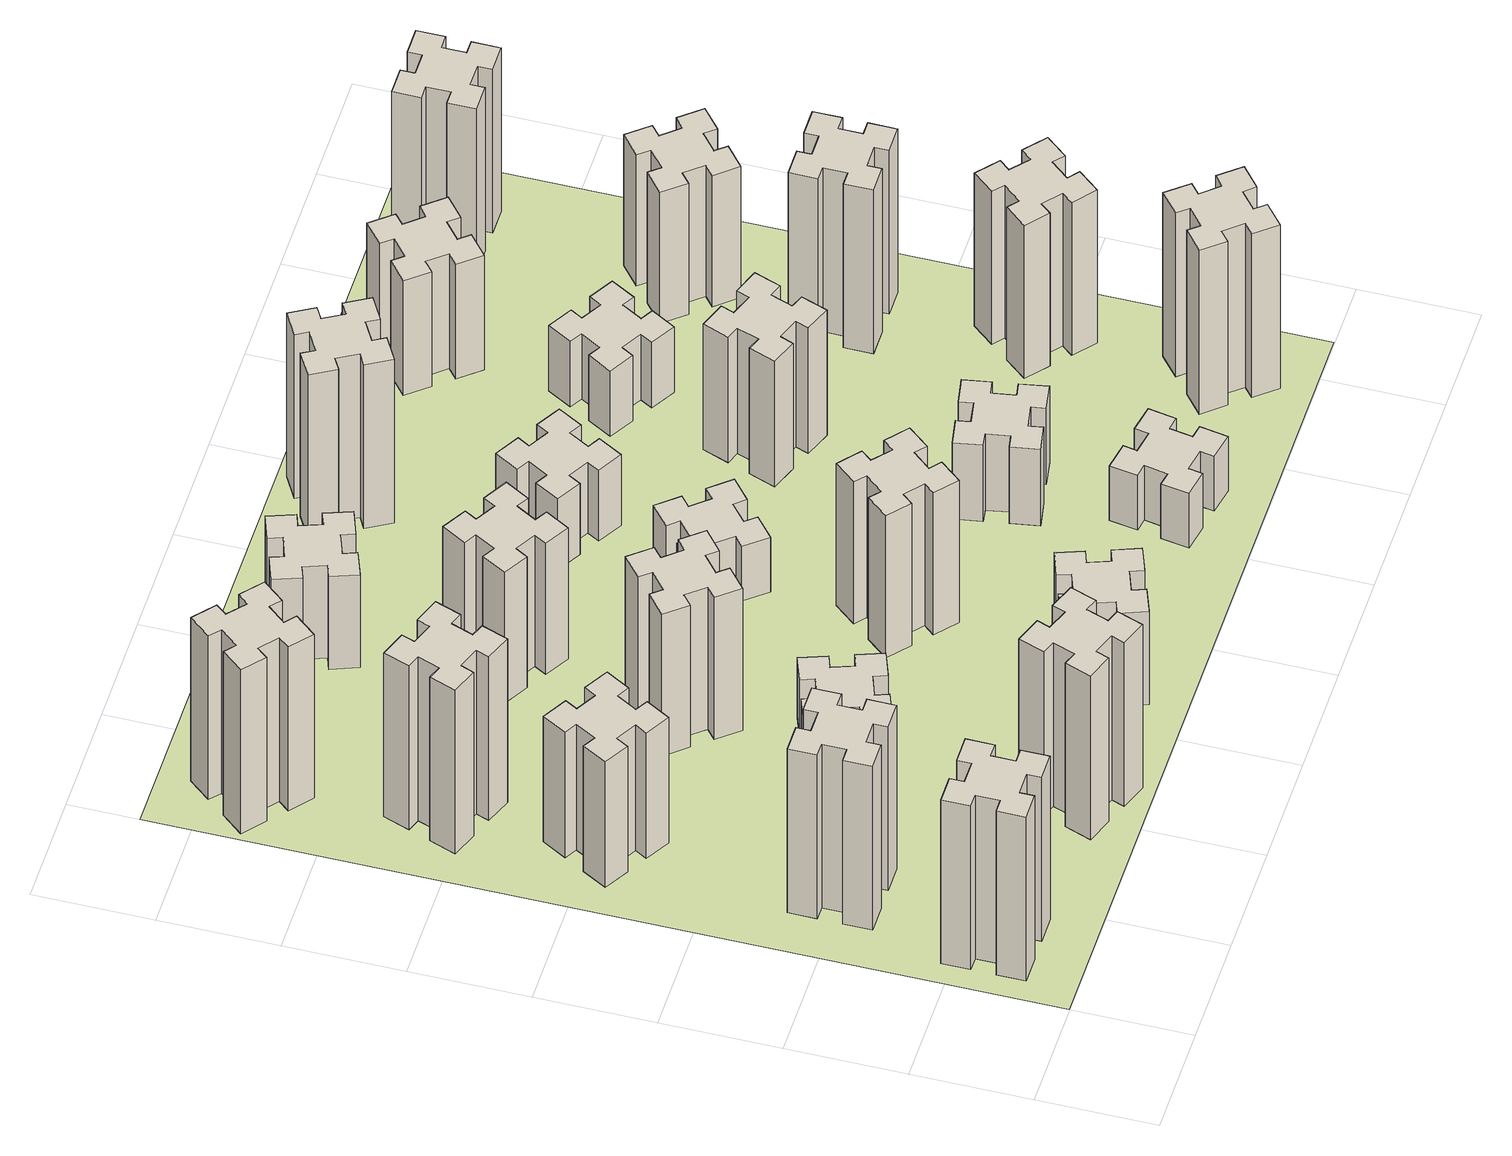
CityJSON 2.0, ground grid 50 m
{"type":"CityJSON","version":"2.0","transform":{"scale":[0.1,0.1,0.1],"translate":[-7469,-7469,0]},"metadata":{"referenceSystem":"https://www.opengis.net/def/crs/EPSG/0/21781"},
"CityObjects":{
"building1":{"type":"Building","attributes":{"class":"1000","function":"1000","usage":"1000","yearOfConstruction":2016,"roofType":"1000","measuredHeight":90,"storeysAboveGround":30,"storeysBelowGround":0},"geometry":[{"type":"Solid","lod":"1","boundaries":[[[[0,1,2,3,4,5,6,7,8,9,10,11,12,13,14,15,16,17,18,19]],[[17,16,20,21]],[[16,15,22,20]],[[15,14,23,22]],[[14,13,24,23]],[[13,12,25,24]],[[12,11,26,25]],[[11,10,27,26]],[[10,9,28,27]],[[9,8,29,28]],[[8,7,30,29]],[[7,6,31,30]],[[6,5,32,31]],[[5,4,33,32]],[[4,3,34,33]],[[3,2,35,34]],[[2,1,36,35]],[[1,0,37,36]],[[0,19,38,37]],[[19,18,39,38]],[[18,17,21,39]],[[24,25,26,27,28,29,30,31,32,33,34,35,36,37,38,39,21,20,22,23]]]]}]},
"building2":{"type":"Building","attributes":{"class":"1000","function":"1000","usage":"1000","yearOfConstruction":2016,"roofType":"1000","measuredHeight":90,"storeysAboveGround":30,"storeysBelowGround":0},"geometry":[{"type":"Solid","lod":"1","boundaries":[[[[40,41,42,43,44,45,46,47,48,49,50,51,52,53,54,55,56,57,58,59]],[[57,56,60,61]],[[56,55,62,60]],[[55,54,63,62]],[[54,53,64,63]],[[53,52,65,64]],[[52,51,66,65]],[[51,50,67,66]],[[50,49,68,67]],[[49,48,69,68]],[[48,47,70,69]],[[47,46,71,70]],[[46,45,72,71]],[[45,44,73,72]],[[44,43,74,73]],[[43,42,75,74]],[[42,41,76,75]],[[41,40,77,76]],[[40,59,78,77]],[[59,58,79,78]],[[58,57,61,79]],[[64,65,66,67,68,69,70,71,72,73,74,75,76,77,78,79,61,60,62,63]]]]}]},
"building3":{"type":"Building","attributes":{"class":"1000","function":"1000","usage":"1000","yearOfConstruction":2016,"roofType":"1000","measuredHeight":69,"storeysAboveGround":30,"storeysBelowGround":0},"geometry":[{"type":"Solid","lod":"1","boundaries":[[[[80,81,82,83,84,85,86,87,88,89,90,91,92,93,94,95,96,97,98,99]],[[97,96,100,101]],[[96,95,102,100]],[[95,94,103,102]],[[94,93,104,103]],[[93,92,105,104]],[[92,91,106,105]],[[91,90,107,106]],[[90,89,108,107]],[[89,88,109,108]],[[88,87,110,109]],[[87,86,111,110]],[[86,85,112,111]],[[85,84,113,112]],[[84,83,114,113]],[[83,82,115,114]],[[82,81,116,115]],[[81,80,117,116]],[[80,99,118,117]],[[99,98,119,118]],[[98,97,101,119]],[[104,105,106,107,108,109,110,111,112,113,114,115,116,117,118,119,101,100,102,103]]]]}]},
"building4":{"type":"Building","attributes":{"class":"1000","function":"1000","usage":"1000","yearOfConstruction":2016,"roofType":"1000","measuredHeight":90,"storeysAboveGround":30,"storeysBelowGround":0},"geometry":[{"type":"Solid","lod":"1","boundaries":[[[[120,121,122,123,124,125,126,127,128,129,130,131,132,133,134,135,136,137,138,139]],[[137,136,140,141]],[[136,135,142,140]],[[135,134,143,142]],[[134,133,144,143]],[[133,132,145,144]],[[132,131,146,145]],[[131,130,147,146]],[[130,129,148,147]],[[129,128,149,148]],[[128,127,150,149]],[[127,126,151,150]],[[126,125,152,151]],[[125,124,153,152]],[[124,123,154,153]],[[123,122,155,154]],[[122,121,156,155]],[[121,120,157,156]],[[120,139,158,157]],[[139,138,159,158]],[[138,137,141,159]],[[144,145,146,147,148,149,150,151,152,153,154,155,156,157,158,159,141,140,142,143]]]]}]},
"building5":{"type":"Building","attributes":{"class":"1000","function":"1000","usage":"1000","yearOfConstruction":2016,"roofType":"1000","measuredHeight":90,"storeysAboveGround":30,"storeysBelowGround":0},"geometry":[{"type":"Solid","lod":"1","boundaries":[[[[160,161,162,163,164,165,166,167,168,169,170,171,172,173,174,175,176,177,178,179]],[[177,176,180,181]],[[176,175,182,180]],[[175,174,183,182]],[[174,173,184,183]],[[173,172,185,184]],[[172,171,186,185]],[[171,170,187,186]],[[170,169,188,187]],[[169,168,189,188]],[[168,167,190,189]],[[167,166,191,190]],[[166,165,192,191]],[[165,164,193,192]],[[164,163,194,193]],[[163,162,195,194]],[[162,161,196,195]],[[161,160,197,196]],[[160,179,198,197]],[[179,178,199,198]],[[178,177,181,199]],[[184,185,186,187,188,189,190,191,192,193,194,195,196,197,198,199,181,180,182,183]]]]}]},
"building6":{"type":"Building","attributes":{"class":"1000","function":"1000","usage":"1000","yearOfConstruction":2016,"roofType":"1000","measuredHeight":90,"storeysAboveGround":30,"storeysBelowGround":0},"geometry":[{"type":"Solid","lod":"1","boundaries":[[[[200,201,202,203,204,205,206,207,208,209,210,211,212,213,214,215,216,217,218,219]],[[217,216,220,221]],[[216,215,222,220]],[[215,214,223,222]],[[214,213,224,223]],[[213,212,225,224]],[[212,211,226,225]],[[211,210,227,226]],[[210,209,228,227]],[[209,208,229,228]],[[208,207,230,229]],[[207,206,231,230]],[[206,205,232,231]],[[205,204,233,232]],[[204,203,234,233]],[[203,202,235,234]],[[202,201,236,235]],[[201,200,237,236]],[[200,219,238,237]],[[219,218,239,238]],[[218,217,221,239]],[[224,225,226,227,228,229,230,231,232,233,234,235,236,237,238,239,221,220,222,223]]]]}]},
"building7":{"type":"Building","attributes":{"class":"1000","function":"1000","usage":"1000","yearOfConstruction":2016,"roofType":"1000","measuredHeight":33,"storeysAboveGround":30,"storeysBelowGround":0},"geometry":[{"type":"Solid","lod":"1","boundaries":[[[[240,241,242,243,244,245,246,247,248,249,250,251,252,253,254,255,256,257,258,259]],[[257,256,260,261]],[[256,255,262,260]],[[255,254,263,262]],[[254,253,264,263]],[[253,252,265,264]],[[252,251,266,265]],[[251,250,267,266]],[[250,249,268,267]],[[249,248,269,268]],[[248,247,270,269]],[[247,246,271,270]],[[246,245,272,271]],[[245,244,273,272]],[[244,243,274,273]],[[243,242,275,274]],[[242,241,276,275]],[[241,240,277,276]],[[240,259,278,277]],[[259,258,279,278]],[[258,257,261,279]],[[264,265,266,267,268,269,270,271,272,273,274,275,276,277,278,279,261,260,262,263]]]]}]},
"building8":{"type":"Building","attributes":{"class":"1000","function":"1000","usage":"1000","yearOfConstruction":2016,"roofType":"1000","measuredHeight":78,"storeysAboveGround":30,"storeysBelowGround":0},"geometry":[{"type":"Solid","lod":"1","boundaries":[[[[280,281,282,283,284,285,286,287,288,289,290,291,292,293,294,295,296,297,298,299]],[[297,296,300,301]],[[296,295,302,300]],[[295,294,303,302]],[[294,293,304,303]],[[293,292,305,304]],[[292,291,306,305]],[[291,290,307,306]],[[290,289,308,307]],[[289,288,309,308]],[[288,287,310,309]],[[287,286,311,310]],[[286,285,312,311]],[[285,284,313,312]],[[284,283,314,313]],[[283,282,315,314]],[[282,281,316,315]],[[281,280,317,316]],[[280,299,318,317]],[[299,298,319,318]],[[298,297,301,319]],[[304,305,306,307,308,309,310,311,312,313,314,315,316,317,318,319,301,300,302,303]]]]}]},
"building9":{"type":"Building","attributes":{"class":"1000","function":"1000","usage":"1000","yearOfConstruction":2016,"roofType":"1000","measuredHeight":51,"storeysAboveGround":30,"storeysBelowGround":0},"geometry":[{"type":"Solid","lod":"1","boundaries":[[[[320,321,322,323,324,325,326,327,328,329,330,331,332,333,334,335,336,337,338,339]],[[337,336,340,341]],[[336,335,342,340]],[[335,334,343,342]],[[334,333,344,343]],[[333,332,345,344]],[[332,331,346,345]],[[331,330,347,346]],[[330,329,348,347]],[[329,328,349,348]],[[328,327,350,349]],[[327,326,351,350]],[[326,325,352,351]],[[325,324,353,352]],[[324,323,354,353]],[[323,322,355,354]],[[322,321,356,355]],[[321,320,357,356]],[[320,339,358,357]],[[339,338,359,358]],[[338,337,341,359]],[[344,345,346,347,348,349,350,351,352,353,354,355,356,357,358,359,341,340,342,343]]]]}]},
"building10":{"type":"Building","attributes":{"class":"1000","function":"1000","usage":"1000","yearOfConstruction":2016,"roofType":"1000","measuredHeight":72,"storeysAboveGround":30,"storeysBelowGround":0},"geometry":[{"type":"Solid","lod":"1","boundaries":[[[[360,361,362,363,364,365,366,367,368,369,370,371,372,373,374,375,376,377,378,379]],[[377,376,380,381]],[[376,375,382,380]],[[375,374,383,382]],[[374,373,384,383]],[[373,372,385,384]],[[372,371,386,385]],[[371,370,387,386]],[[370,369,388,387]],[[369,368,389,388]],[[368,367,390,389]],[[367,366,391,390]],[[366,365,392,391]],[[365,364,393,392]],[[364,363,394,393]],[[363,362,395,394]],[[362,361,396,395]],[[361,360,397,396]],[[360,379,398,397]],[[379,378,399,398]],[[378,377,381,399]],[[384,385,386,387,388,389,390,391,392,393,394,395,396,397,398,399,381,380,382,383]]]]}]},
"building11":{"type":"Building","attributes":{"class":"1000","function":"1000","usage":"1000","yearOfConstruction":2016,"roofType":"1000","measuredHeight":51,"storeysAboveGround":30,"storeysBelowGround":0},"geometry":[{"type":"Solid","lod":"1","boundaries":[[[[400,401,402,403,404,405,406,407,408,409,410,411,412,413,414,415,416,417,418,419]],[[417,416,420,421]],[[416,415,422,420]],[[415,414,423,422]],[[414,413,424,423]],[[413,412,425,424]],[[412,411,426,425]],[[411,410,427,426]],[[410,409,428,427]],[[409,408,429,428]],[[408,407,430,429]],[[407,406,431,430]],[[406,405,432,431]],[[405,404,433,432]],[[404,403,434,433]],[[403,402,435,434]],[[402,401,436,435]],[[401,400,437,436]],[[400,419,438,437]],[[419,418,439,438]],[[418,417,421,439]],[[424,425,426,427,428,429,430,431,432,433,434,435,436,437,438,439,421,420,422,423]]]]}]},
"building12":{"type":"Building","attributes":{"class":"1000","function":"1000","usage":"1000","yearOfConstruction":2016,"roofType":"1000","measuredHeight":78,"storeysAboveGround":30,"storeysBelowGround":0},"geometry":[{"type":"Solid","lod":"1","boundaries":[[[[440,441,442,443,444,445,446,447,448,449,450,451,452,453,454,455,456,457,458,459]],[[457,456,460,461]],[[456,455,462,460]],[[455,454,463,462]],[[454,453,464,463]],[[453,452,465,464]],[[452,451,466,465]],[[451,450,467,466]],[[450,449,468,467]],[[449,448,469,468]],[[448,447,470,469]],[[447,446,471,470]],[[446,445,472,471]],[[445,444,473,472]],[[444,443,474,473]],[[443,442,475,474]],[[442,441,476,475]],[[441,440,477,476]],[[440,459,478,477]],[[459,458,479,478]],[[458,457,461,479]],[[464,465,466,467,468,469,470,471,472,473,474,475,476,477,478,479,461,460,462,463]]]]}]},
"building13":{"type":"Building","attributes":{"class":"1000","function":"1000","usage":"1000","yearOfConstruction":2016,"roofType":"1000","measuredHeight":30,"storeysAboveGround":30,"storeysBelowGround":0},"geometry":[{"type":"Solid","lod":"1","boundaries":[[[[480,481,482,483,484,485,486,487,488,489,490,491,492,493,494,495,496,497,498,499]],[[497,496,500,501]],[[496,495,502,500]],[[495,494,503,502]],[[494,493,504,503]],[[493,492,505,504]],[[492,491,506,505]],[[491,490,507,506]],[[490,489,508,507]],[[489,488,509,508]],[[488,487,510,509]],[[487,486,511,510]],[[486,485,512,511]],[[485,484,513,512]],[[484,483,514,513]],[[483,482,515,514]],[[482,481,516,515]],[[481,480,517,516]],[[480,499,518,517]],[[499,498,519,518]],[[498,497,501,519]],[[504,505,506,507,508,509,510,511,512,513,514,515,516,517,518,519,501,500,502,503]]]]}]},
"building14":{"type":"Building","attributes":{"class":"1000","function":"1000","usage":"1000","yearOfConstruction":2016,"roofType":"1000","measuredHeight":39,"storeysAboveGround":30,"storeysBelowGround":0},"geometry":[{"type":"Solid","lod":"1","boundaries":[[[[520,521,522,523,524,525,526,527,528,529,530,531,532,533,534,535,536,537,538,539]],[[537,536,540,541]],[[536,535,542,540]],[[535,534,543,542]],[[534,533,544,543]],[[533,532,545,544]],[[532,531,546,545]],[[531,530,547,546]],[[530,529,548,547]],[[529,528,549,548]],[[528,527,550,549]],[[527,526,551,550]],[[526,525,552,551]],[[525,524,553,552]],[[524,523,554,553]],[[523,522,555,554]],[[522,521,556,555]],[[521,520,557,556]],[[520,539,558,557]],[[539,538,559,558]],[[538,537,541,559]],[[544,545,546,547,548,549,550,551,552,553,554,555,556,557,558,559,541,540,542,543]]]]}]},
"building15":{"type":"Building","attributes":{"class":"1000","function":"1000","usage":"1000","yearOfConstruction":2016,"roofType":"1000","measuredHeight":30,"storeysAboveGround":30,"storeysBelowGround":0},"geometry":[{"type":"Solid","lod":"1","boundaries":[[[[560,561,562,563,564,565,566,567,568,569,570,571,572,573,574,575,576,577,578,579]],[[577,576,580,581]],[[576,575,582,580]],[[575,574,583,582]],[[574,573,584,583]],[[573,572,585,584]],[[572,571,586,585]],[[571,570,587,586]],[[570,569,588,587]],[[569,568,589,588]],[[568,567,590,589]],[[567,566,591,590]],[[566,565,592,591]],[[565,564,593,592]],[[564,563,594,593]],[[563,562,595,594]],[[562,561,596,595]],[[561,560,597,596]],[[560,579,598,597]],[[579,578,599,598]],[[578,577,581,599]],[[584,585,586,587,588,589,590,591,592,593,594,595,596,597,598,599,581,580,582,583]]]]}]},
"building16":{"type":"Building","attributes":{"class":"1000","function":"1000","usage":"1000","yearOfConstruction":2016,"roofType":"1000","measuredHeight":90,"storeysAboveGround":30,"storeysBelowGround":0},"geometry":[{"type":"Solid","lod":"1","boundaries":[[[[600,601,602,603,604,605,606,607,608,609,610,611,612,613,614,615,616,617,618,619]],[[617,616,620,621]],[[616,615,622,620]],[[615,614,623,622]],[[614,613,624,623]],[[613,612,625,624]],[[612,611,626,625]],[[611,610,627,626]],[[610,609,628,627]],[[609,608,629,628]],[[608,607,630,629]],[[607,606,631,630]],[[606,605,632,631]],[[605,604,633,632]],[[604,603,634,633]],[[603,602,635,634]],[[602,601,636,635]],[[601,600,637,636]],[[600,619,638,637]],[[619,618,639,638]],[[618,617,621,639]],[[624,625,626,627,628,629,630,631,632,633,634,635,636,637,638,639,621,620,622,623]]]]}]},
"building17":{"type":"Building","attributes":{"class":"1000","function":"1000","usage":"1000","yearOfConstruction":2016,"roofType":"1000","measuredHeight":42,"storeysAboveGround":30,"storeysBelowGround":0},"geometry":[{"type":"Solid","lod":"1","boundaries":[[[[640,641,642,643,644,645,646,647,648,649,650,651,652,653,654,655,656,657,658,659]],[[657,656,660,661]],[[656,655,662,660]],[[655,654,663,662]],[[654,653,664,663]],[[653,652,665,664]],[[652,651,666,665]],[[651,650,667,666]],[[650,649,668,667]],[[649,648,669,668]],[[648,647,670,669]],[[647,646,671,670]],[[646,645,672,671]],[[645,644,673,672]],[[644,643,674,673]],[[643,642,675,674]],[[642,641,676,675]],[[641,640,677,676]],[[640,659,678,677]],[[659,658,679,678]],[[658,657,661,679]],[[664,665,666,667,668,669,670,671,672,673,674,675,676,677,678,679,661,660,662,663]]]]}]},
"building18":{"type":"Building","attributes":{"class":"1000","function":"1000","usage":"1000","yearOfConstruction":2016,"roofType":"1000","measuredHeight":69,"storeysAboveGround":30,"storeysBelowGround":0},"geometry":[{"type":"Solid","lod":"1","boundaries":[[[[680,681,682,683,684,685,686,687,688,689,690,691,692,693,694,695,696,697,698,699]],[[697,696,700,701]],[[696,695,702,700]],[[695,694,703,702]],[[694,693,704,703]],[[693,692,705,704]],[[692,691,706,705]],[[691,690,707,706]],[[690,689,708,707]],[[689,688,709,708]],[[688,687,710,709]],[[687,686,711,710]],[[686,685,712,711]],[[685,684,713,712]],[[684,683,714,713]],[[683,682,715,714]],[[682,681,716,715]],[[681,680,717,716]],[[680,699,718,717]],[[699,698,719,718]],[[698,697,701,719]],[[704,705,706,707,708,709,710,711,712,713,714,715,716,717,718,719,701,700,702,703]]]]}]},
"building19":{"type":"Building","attributes":{"class":"1000","function":"1000","usage":"1000","yearOfConstruction":2016,"roofType":"1000","measuredHeight":36,"storeysAboveGround":30,"storeysBelowGround":0},"geometry":[{"type":"Solid","lod":"1","boundaries":[[[[720,721,722,723,724,725,726,727,728,729,730,731,732,733,734,735,736,737,738,739]],[[737,736,740,741]],[[736,735,742,740]],[[735,734,743,742]],[[734,733,744,743]],[[733,732,745,744]],[[732,731,746,745]],[[731,730,747,746]],[[730,729,748,747]],[[729,728,749,748]],[[728,727,750,749]],[[727,726,751,750]],[[726,725,752,751]],[[725,724,753,752]],[[724,723,754,753]],[[723,722,755,754]],[[722,721,756,755]],[[721,720,757,756]],[[720,739,758,757]],[[739,738,759,758]],[[738,737,741,759]],[[744,745,746,747,748,749,750,751,752,753,754,755,756,757,758,759,741,740,742,743]]]]}]},
"building20":{"type":"Building","attributes":{"class":"1000","function":"1000","usage":"1000","yearOfConstruction":2016,"roofType":"1000","measuredHeight":90,"storeysAboveGround":30,"storeysBelowGround":0},"geometry":[{"type":"Solid","lod":"1","boundaries":[[[[760,761,762,763,764,765,766,767,768,769,770,771,772,773,774,775,776,777,778,779]],[[777,776,780,781]],[[776,775,782,780]],[[775,774,783,782]],[[774,773,784,783]],[[773,772,785,784]],[[772,771,786,785]],[[771,770,787,786]],[[770,769,788,787]],[[769,768,789,788]],[[768,767,790,789]],[[767,766,791,790]],[[766,765,792,791]],[[765,764,793,792]],[[764,763,794,793]],[[763,762,795,794]],[[762,761,796,795]],[[761,760,797,796]],[[760,779,798,797]],[[779,778,799,798]],[[778,777,781,799]],[[784,785,786,787,788,789,790,791,792,793,794,795,796,797,798,799,781,780,782,783]]]]}]},
"building21":{"type":"Building","attributes":{"class":"1000","function":"1000","usage":"1000","yearOfConstruction":2016,"roofType":"1000","measuredHeight":63,"storeysAboveGround":30,"storeysBelowGround":0},"geometry":[{"type":"Solid","lod":"1","boundaries":[[[[800,801,802,803,804,805,806,807,808,809,810,811,812,813,814,815,816,817,818,819]],[[817,816,820,821]],[[816,815,822,820]],[[815,814,823,822]],[[814,813,824,823]],[[813,812,825,824]],[[812,811,826,825]],[[811,810,827,826]],[[810,809,828,827]],[[809,808,829,828]],[[808,807,830,829]],[[807,806,831,830]],[[806,805,832,831]],[[805,804,833,832]],[[804,803,834,833]],[[803,802,835,834]],[[802,801,836,835]],[[801,800,837,836]],[[800,819,838,837]],[[819,818,839,838]],[[818,817,821,839]],[[824,825,826,827,828,829,830,831,832,833,834,835,836,837,838,839,821,820,822,823]]]]}]},
"building22":{"type":"Building","attributes":{"class":"1000","function":"1000","usage":"1000","yearOfConstruction":2016,"roofType":"1000","measuredHeight":84,"storeysAboveGround":30,"storeysBelowGround":0},"geometry":[{"type":"Solid","lod":"1","boundaries":[[[[840,841,842,843,844,845,846,847,848,849,850,851,852,853,854,855,856,857,858,859]],[[857,856,860,861]],[[856,855,862,860]],[[855,854,863,862]],[[854,853,864,863]],[[853,852,865,864]],[[852,851,866,865]],[[851,850,867,866]],[[850,849,868,867]],[[849,848,869,868]],[[848,847,870,869]],[[847,846,871,870]],[[846,845,872,871]],[[845,844,873,872]],[[844,843,874,873]],[[843,842,875,874]],[[842,841,876,875]],[[841,840,877,876]],[[840,859,878,877]],[[859,858,879,878]],[[858,857,861,879]],[[864,865,866,867,868,869,870,871,872,873,874,875,876,877,878,879,861,860,862,863]]]]}]},
"building23":{"type":"Building","attributes":{"class":"1000","function":"1000","usage":"1000","yearOfConstruction":2016,"roofType":"1000","measuredHeight":90,"storeysAboveGround":30,"storeysBelowGround":0},"geometry":[{"type":"Solid","lod":"1","boundaries":[[[[880,881,882,883,884,885,886,887,888,889,890,891,892,893,894,895,896,897,898,899]],[[897,896,900,901]],[[896,895,902,900]],[[895,894,903,902]],[[894,893,904,903]],[[893,892,905,904]],[[892,891,906,905]],[[891,890,907,906]],[[890,889,908,907]],[[889,888,909,908]],[[888,887,910,909]],[[887,886,911,910]],[[886,885,912,911]],[[885,884,913,912]],[[884,883,914,913]],[[883,882,915,914]],[[882,881,916,915]],[[881,880,917,916]],[[880,899,918,917]],[[899,898,919,918]],[[898,897,901,919]],[[904,905,906,907,908,909,910,911,912,913,914,915,916,917,918,919,901,900,902,903]]]]}]},
"building24":{"type":"Building","attributes":{"class":"1000","function":"1000","usage":"1000","yearOfConstruction":2016,"roofType":"1000","measuredHeight":72,"storeysAboveGround":30,"storeysBelowGround":0},"geometry":[{"type":"Solid","lod":"1","boundaries":[[[[920,921,922,923,924,925,926,927,928,929,930,931,932,933,934,935,936,937,938,939]],[[937,936,940,941]],[[936,935,942,940]],[[935,934,943,942]],[[934,933,944,943]],[[933,932,945,944]],[[932,931,946,945]],[[931,930,947,946]],[[930,929,948,947]],[[929,928,949,948]],[[928,927,950,949]],[[927,926,951,950]],[[926,925,952,951]],[[925,924,953,952]],[[924,923,954,953]],[[923,922,955,954]],[[922,921,956,955]],[[921,920,957,956]],[[920,939,958,957]],[[939,938,959,958]],[[938,937,941,959]],[[944,945,946,947,948,949,950,951,952,953,954,955,956,957,958,959,941,940,942,943]]]]}]},
"building25":{"type":"Building","attributes":{"class":"1000","function":"1000","usage":"1000","yearOfConstruction":2016,"roofType":"1000","measuredHeight":90,"storeysAboveGround":30,"storeysBelowGround":0},"geometry":[{"type":"Solid","lod":"1","boundaries":[[[[960,961,962,963,964,965,966,967,968,969,970,971,972,973,974,975,976,977,978,979]],[[977,976,980,981]],[[976,975,982,980]],[[975,974,983,982]],[[974,973,984,983]],[[973,972,985,984]],[[972,971,986,985]],[[971,970,987,986]],[[970,969,988,987]],[[969,968,989,988]],[[968,967,990,989]],[[967,966,991,990]],[[966,965,992,991]],[[965,964,993,992]],[[964,963,994,993]],[[963,962,995,994]],[[962,961,996,995]],[[961,960,997,996]],[[960,979,998,997]],[[979,978,999,998]],[[978,977,981,999]],[[984,985,986,987,988,989,990,991,992,993,994,995,996,997,998,999,981,980,982,983]]]]}]},
"landuse1":{"type":"LandUse","attributes":{"name":"plot1","function":"1010"},"geometry":[{"type":"MultiSurface","lod":"1","boundaries":[[[1000,1001,1002,1003]]]}]}
},
"vertices":[
[165,425,0],[165,325,0],[105,325,0],[105,205,0],[225,205,0],[225,265,0],[325,265,0],[325,205,0],[445,205,0],[445,325,0],[385,325,0],[385,425,0],[445,425,0],[445,545,0],[325,545,0],[325,485,0],[225,485,0],[225,545,0],[105,545,0],[105,425,0],[225,485,900],[225,545,900],[325,485,900],[325,545,900],[445,545,900],[445,425,900],[385,425,900],[385,325,900],[445,325,900],[445,205,900],[325,205,900],[325,265,900],[225,265,900],[225,205,900],[105,205,900],[105,325,900],[165,325,900],[165,425,900],[105,425,900],[105,545,900],
[265,1065,0],[265,965,0],[205,965,0],[205,845,0],[325,845,0],[325,905,0],[425,905,0],[425,845,0],[545,845,0],[545,965,0],[485,965,0],[485,1065,0],[545,1065,0],[545,1185,0],[425,1185,0],[425,1125,0],[325,1125,0],[325,1185,0],[205,1185,0],[205,1065,0],[325,1125,900],[325,1185,900],[425,1125,900],[425,1185,900],[545,1185,900],[545,1065,900],[485,1065,900],[485,965,900],[545,965,900],[545,845,900],[425,845,900],[425,905,900],[325,905,900],[325,845,900],[205,845,900],[205,965,900],[265,965,900],[265,1065,900],[205,1065,900],[205,1185,900],
[474,2026,0],[387,2076,0],[417,2128,0],[313,2188,0],[253,2084,0],[305,2054,0],[255,1967,0],[203,1997,0],[143,1893,0],[247,1833,0],[277,1885,0],[364,1835,0],[334,1783,0],[438,1723,0],[498,1827,0],[446,1857,0],[496,1944,0],[548,1914,0],[608,2018,0],[504,2078,0],[496,1944,690],[548,1914,690],[446,1857,690],[498,1827,690],[438,1723,690],[334,1783,690],[364,1835,690],[277,1885,690],[247,1833,690],[143,1893,690],[203,1997,690],[255,1967,690],[305,2054,690],[253,2084,690],[313,2188,690],[417,2128,690],[387,2076,690],[474,2026,690],[504,2078,690],[608,2018,690],
[289,2680,0],[255,2586,0],[199,2607,0],[157,2494,0],[270,2453,0],[291,2509,0],[385,2475,0],[364,2419,0],[477,2377,0],[518,2490,0],[462,2511,0],[496,2605,0],[552,2584,0],[593,2697,0],[480,2738,0],[460,2682,0],[366,2716,0],[387,2772,0],[274,2813,0],[233,2700,0],[366,2716,900],[387,2772,900],[460,2682,900],[480,2738,900],[593,2697,900],[552,2584,900],[496,2605,900],[462,2511,900],[518,2490,900],[477,2377,900],[364,2419,900],[385,2475,900],[291,2509,900],[270,2453,900],[157,2494,900],[199,2607,900],[255,2586,900],[289,2680,900],[233,2700,900],[274,2813,900],
[1029,360,0],[995,266,0],[939,287,0],[897,174,0],[1010,133,0],[1031,189,0],[1125,155,0],[1104,99,0],[1217,57,0],[1258,170,0],[1202,191,0],[1236,285,0],[1292,264,0],[1333,377,0],[1220,418,0],[1200,362,0],[1106,396,0],[1127,452,0],[1014,493,0],[973,380,0],[1106,396,900],[1127,452,900],[1200,362,900],[1220,418,900],[1333,377,900],[1292,264,900],[1236,285,900],[1202,191,900],[1258,170,900],[1217,57,900],[1104,99,900],[1125,155,900],[1031,189,900],[1010,133,900],[897,174,900],[939,287,900],[995,266,900],[1029,360,900],[973,380,900],[1014,493,900],
[384,3387,0],[308,3452,0],[346,3498,0],[254,3575,0],[177,3483,0],[223,3444,0],[159,3368,0],[113,3406,0],[36,3314,0],[128,3237,0],[166,3283,0],[243,3219,0],[204,3173,0],[296,3096,0],[373,3188,0],[327,3226,0],[392,3303,0],[438,3264,0],[515,3356,0],[423,3433,0],[392,3303,900],[438,3264,900],[327,3226,900],[373,3188,900],[296,3096,900],[204,3173,900],[243,3219,900],[166,3283,900],[128,3237,900],[36,3314,900],[113,3406,900],[159,3368,900],[223,3444,900],[177,3483,900],[254,3575,900],[346,3498,900],[308,3452,900],[384,3387,900],[423,3433,900],[515,3356,900],
[1125,1336,0],[1031,1302,0],[1010,1358,0],[897,1317,0],[939,1204,0],[995,1225,0],[1029,1131,0],[973,1110,0],[1014,997,0],[1127,1039,0],[1106,1095,0],[1200,1129,0],[1220,1073,0],[1333,1114,0],[1292,1227,0],[1236,1206,0],[1202,1300,0],[1258,1320,0],[1217,1433,0],[1104,1392,0],[1202,1300,330],[1258,1320,330],[1236,1206,330],[1292,1227,330],[1333,1114,330],[1220,1073,330],[1200,1129,330],[1106,1095,330],[1127,1039,330],[1014,997,330],[973,1110,330],[1029,1131,330],[995,1225,330],[939,1204,330],[897,1317,330],[1010,1358,330],[1031,1302,330],[1125,1336,330],[1104,1392,330],[1217,1433,330],
[1083,1972,0],[1006,1907,0],[968,1953,0],[876,1876,0],[953,1784,0],[999,1823,0],[1063,1746,0],[1017,1708,0],[1094,1616,0],[1186,1693,0],[1148,1739,0],[1224,1803,0],[1263,1757,0],[1355,1834,0],[1278,1926,0],[1232,1888,0],[1167,1964,0],[1213,2003,0],[1136,2095,0],[1044,2018,0],[1167,1964,780],[1213,2003,780],[1232,1888,780],[1278,1926,780],[1355,1834,780],[1263,1757,780],[1224,1803,780],[1148,1739,780],[1186,1693,780],[1094,1616,780],[1017,1708,780],[1063,1746,780],[999,1823,780],[953,1784,780],[876,1876,780],[968,1953,780],[1006,1907,780],[1083,1972,780],[1044,2018,780],[1136,2095,780],
[1765,496,0],[1671,462,0],[1650,518,0],[1537,477,0],[1579,364,0],[1635,385,0],[1669,291,0],[1613,270,0],[1654,157,0],[1767,199,0],[1746,255,0],[1840,289,0],[1860,233,0],[1973,274,0],[1932,387,0],[1876,366,0],[1842,460,0],[1898,480,0],[1857,593,0],[1744,552,0],[1842,460,510],[1898,480,510],[1876,366,510],[1932,387,510],[1973,274,510],[1860,233,510],[1840,289,510],[1746,255,510],[1767,199,510],[1654,157,510],[1613,270,510],[1669,291,510],[1635,385,510],[1579,364,510],[1537,477,510],[1650,518,510],[1671,462,510],[1765,496,510],[1744,552,510],[1857,593,510],
[1314,2666,0],[1227,2716,0],[1257,2768,0],[1153,2828,0],[1093,2724,0],[1145,2694,0],[1095,2607,0],[1043,2637,0],[983,2533,0],[1087,2473,0],[1117,2525,0],[1204,2475,0],[1174,2423,0],[1278,2363,0],[1338,2467,0],[1286,2497,0],[1336,2584,0],[1388,2554,0],[1448,2658,0],[1344,2718,0],[1336,2584,720],[1388,2554,720],[1286,2497,720],[1338,2467,720],[1278,2363,720],[1174,2423,720],[1204,2475,720],[1117,2525,720],[1087,2473,720],[983,2533,720],[1043,2637,720],[1095,2607,720],[1145,2694,720],[1093,2724,720],[1153,2828,720],[1257,2768,720],[1227,2716,720],[1314,2666,720],[1344,2718,720],[1448,2658,720],
[1125,3456,0],[1031,3422,0],[1010,3478,0],[897,3437,0],[939,3324,0],[995,3345,0],[1029,3251,0],[973,3230,0],[1014,3117,0],[1127,3159,0],[1106,3215,0],[1200,3249,0],[1220,3193,0],[1333,3234,0],[1292,3347,0],[1236,3326,0],[1202,3420,0],[1258,3440,0],[1217,3553,0],[1104,3512,0],[1202,3420,510],[1258,3440,510],[1236,3326,510],[1292,3347,510],[1333,3234,510],[1220,3193,510],[1200,3249,510],[1106,3215,510],[1127,3159,510],[1014,3117,510],[973,3230,510],[1029,3251,510],[995,3345,510],[939,3324,510],[897,3437,510],[1010,3478,510],[1031,3422,510],[1125,3456,510],[1104,3512,510],[1217,3553,510],
[1746,1163,0],[1823,1099,0],[1784,1053,0],[1876,976,0],[1953,1068,0],[1907,1106,0],[1972,1183,0],[2018,1144,0],[2095,1236,0],[2003,1313,0],[1964,1267,0],[1888,1332,0],[1926,1378,0],[1834,1455,0],[1757,1363,0],[1803,1324,0],[1739,1248,0],[1693,1286,0],[1616,1194,0],[1708,1117,0],[1739,1248,780],[1693,1286,780],[1803,1324,780],[1757,1363,780],[1834,1455,780],[1926,1378,780],[1888,1332,780],[1964,1267,780],[2003,1313,780],[2095,1236,780],[2018,1144,780],[1972,1183,780],[1907,1106,780],[1953,1068,780],[1876,976,780],[1784,1053,780],[1823,1099,780],[1746,1163,780],[1708,1117,780],[1616,1194,780],
[1972,1988,0],[1907,2064,0],[1953,2103,0],[1876,2195,0],[1784,2118,0],[1823,2072,0],[1746,2007,0],[1708,2053,0],[1616,1976,0],[1693,1884,0],[1739,1923,0],[1803,1846,0],[1757,1808,0],[1834,1716,0],[1926,1793,0],[1888,1839,0],[1964,1903,0],[2003,1857,0],[2095,1934,0],[2018,2026,0],[1964,1903,300],[2003,1857,300],[1888,1839,300],[1926,1793,300],[1834,1716,300],[1757,1808,300],[1803,1846,300],[1739,1923,300],[1693,1884,300],[1616,1976,300],[1708,2053,300],[1746,2007,300],[1823,2072,300],[1784,2118,300],[1876,2195,300],[1953,2103,300],[1907,2064,300],[1972,1988,300],[2018,2026,300],[2095,1934,300],
[2026,2497,0],[2076,2584,0],[2128,2554,0],[2188,2658,0],[2084,2718,0],[2054,2666,0],[1967,2716,0],[1997,2768,0],[1893,2828,0],[1833,2724,0],[1885,2694,0],[1835,2607,0],[1783,2637,0],[1723,2533,0],[1827,2473,0],[1857,2525,0],[1944,2475,0],[1914,2423,0],[2018,2363,0],[2078,2467,0],[1944,2475,390],[1914,2423,390],[1857,2525,390],[1827,2473,390],[1723,2533,390],[1783,2637,390],[1835,2607,390],[1885,2694,390],[1833,2724,390],[1893,2828,390],[1997,2768,390],[1967,2716,390],[2054,2666,390],[2084,2718,390],[2188,2658,390],[2128,2554,390],[2076,2584,390],[2026,2497,390],[2078,2467,390],[2018,2363,390],
[2596,444,0],[2578,345,0],[2519,356,0],[2498,237,0],[2617,217,0],[2627,276,0],[2725,258,0],[2715,199,0],[2833,178,0],[2854,297,0],[2795,307,0],[2812,405,0],[2871,395,0],[2892,513,0],[2774,534,0],[2764,475,0],[2665,492,0],[2676,551,0],[2557,572,0],[2537,454,0],[2665,492,300],[2676,551,300],[2764,475,300],[2774,534,300],[2892,513,300],[2871,395,300],[2812,405,300],[2795,307,300],[2854,297,300],[2833,178,300],[2715,199,300],[2725,258,300],[2627,276,300],[2617,217,300],[2498,237,300],[2519,356,300],[2578,345,300],[2596,444,300],[2537,454,300],[2557,572,300],
[1844,3556,0],[1757,3506,0],[1727,3558,0],[1623,3498,0],[1683,3394,0],[1735,3424,0],[1785,3337,0],[1733,3307,0],[1793,3203,0],[1897,3263,0],[1867,3315,0],[1954,3365,0],[1984,3313,0],[2088,3373,0],[2028,3477,0],[1976,3447,0],[1926,3534,0],[1978,3564,0],[1918,3668,0],[1814,3608,0],[1926,3534,900],[1978,3564,900],[1976,3447,900],[2028,3477,900],[2088,3373,900],[1984,3313,900],[1954,3365,900],[1867,3315,900],[1897,3263,900],[1793,3203,900],[1733,3307,900],[1785,3337,900],[1735,3424,900],[1683,3394,900],[1623,3498,900],[1727,3558,900],[1757,3506,900],[1844,3556,900],[1814,3608,900],[1918,3668,900],
[2625,1132,0],[2527,1115,0],[2517,1174,0],[2398,1153,0],[2419,1035,0],[2478,1045,0],[2496,947,0],[2437,937,0],[2457,818,0],[2576,839,0],[2565,898,0],[2664,916,0],[2674,857,0],[2792,877,0],[2771,996,0],[2712,985,0],[2695,1084,0],[2754,1094,0],[2733,1212,0],[2615,1191,0],[2695,1084,420],[2754,1094,420],[2712,985,420],[2771,996,420],[2792,877,420],[2674,857,420],[2664,916,420],[2565,898,420],[2576,839,420],[2457,818,420],[2437,937,420],[2496,947,420],[2478,1045,420],[2419,1035,420],[2398,1153,420],[2517,1174,420],[2527,1115,420],[2625,1132,420],[2615,1191,420],[2733,1212,420],
[2682,1871,0],[2716,1965,0],[2772,1944,0],[2813,2057,0],[2700,2098,0],[2680,2042,0],[2586,2076,0],[2607,2132,0],[2494,2173,0],[2453,2060,0],[2509,2040,0],[2475,1946,0],[2419,1967,0],[2377,1854,0],[2490,1813,0],[2511,1869,0],[2605,1835,0],[2584,1779,0],[2697,1737,0],[2738,1850,0],[2605,1835,690],[2584,1779,690],[2511,1869,690],[2490,1813,690],[2377,1854,690],[2419,1967,690],[2475,1946,690],[2509,2040,690],[2453,2060,690],[2494,2173,690],[2607,2132,690],[2586,2076,690],[2680,2042,690],[2700,2098,690],[2813,2057,690],[2772,1944,690],[2716,1965,690],[2682,1871,690],[2738,1850,690],[2697,1737,690],
[2597,2525,0],[2684,2475,0],[2654,2423,0],[2758,2363,0],[2818,2467,0],[2766,2497,0],[2816,2584,0],[2868,2554,0],[2928,2658,0],[2824,2718,0],[2794,2666,0],[2707,2716,0],[2737,2768,0],[2633,2828,0],[2573,2724,0],[2625,2694,0],[2575,2607,0],[2523,2637,0],[2463,2533,0],[2567,2473,0],[2575,2607,360],[2523,2637,360],[2625,2694,360],[2573,2724,360],[2633,2828,360],[2737,2768,360],[2707,2716,360],[2794,2666,360],[2824,2718,360],[2928,2658,360],[2868,2554,360],[2816,2584,360],[2766,2497,360],[2818,2467,360],[2758,2363,360],[2654,2423,360],[2684,2475,360],[2597,2525,360],[2567,2473,360],[2463,2533,360],
[3468,259,0],[3544,323,0],[3583,277,0],[3675,354,0],[3598,446,0],[3552,408,0],[3487,484,0],[3533,523,0],[3456,615,0],[3364,538,0],[3403,492,0],[3326,427,0],[3288,473,0],[3196,396,0],[3273,304,0],[3319,343,0],[3383,266,0],[3337,228,0],[3414,136,0],[3506,213,0],[3383,266,900],[3337,228,900],[3319,343,900],[3273,304,900],[3196,396,900],[3288,473,900],[3326,427,900],[3403,492,900],[3364,538,900],[3456,615,900],[3533,523,900],[3487,484,900],[3552,408,900],[3598,446,900],[3675,354,900],[3583,277,900],[3544,323,900],[3468,259,900],[3506,213,900],[3414,136,900],
[2812,3368,0],[2747,3444,0],[2793,3483,0],[2716,3575,0],[2624,3498,0],[2663,3452,0],[2586,3387,0],[2548,3433,0],[2456,3356,0],[2533,3264,0],[2579,3303,0],[2643,3226,0],[2597,3188,0],[2674,3096,0],[2766,3173,0],[2728,3219,0],[2804,3283,0],[2843,3237,0],[2935,3314,0],[2858,3406,0],[2804,3283,630],[2843,3237,630],[2728,3219,630],[2766,3173,630],[2674,3096,630],[2597,3188,630],[2643,3226,630],[2579,3303,630],[2533,3264,630],[2456,3356,630],[2548,3433,630],[2586,3387,630],[2663,3452,630],[2624,3498,630],[2716,3575,630],[2793,3483,630],[2747,3444,630],[2812,3368,630],[2858,3406,630],[2935,3314,630],
[3487,1006,0],[3552,1083,0],[3598,1044,0],[3675,1136,0],[3583,1213,0],[3544,1167,0],[3468,1232,0],[3506,1278,0],[3414,1355,0],[3337,1263,0],[3383,1224,0],[3319,1148,0],[3273,1186,0],[3196,1094,0],[3288,1017,0],[3326,1063,0],[3403,999,0],[3364,953,0],[3456,876,0],[3533,968,0],[3403,999,840],[3364,953,840],[3326,1063,840],[3288,1017,840],[3196,1094,840],[3273,1186,840],[3319,1148,840],[3383,1224,840],[3337,1263,840],[3414,1355,840],[3506,1278,840],[3468,1232,840],[3544,1167,840],[3583,1213,840],[3675,1136,840],[3598,1044,840],[3552,1083,840],[3487,1006,840],[3533,968,840],[3456,876,840],
[3445,1805,0],[3445,1905,0],[3505,1905,0],[3505,2025,0],[3385,2025,0],[3385,1965,0],[3285,1965,0],[3285,2025,0],[3165,2025,0],[3165,1905,0],[3225,1905,0],[3225,1805,0],[3165,1805,0],[3165,1685,0],[3285,1685,0],[3285,1745,0],[3385,1745,0],[3385,1685,0],[3505,1685,0],[3505,1805,0],[3385,1745,900],[3385,1685,900],[3285,1745,900],[3285,1685,900],[3165,1685,900],[3165,1805,900],[3225,1805,900],[3225,1905,900],[3165,1905,900],[3165,2025,900],[3285,2025,900],[3285,1965,900],[3385,1965,900],[3385,2025,900],[3505,2025,900],[3505,1905,900],[3445,1905,900],[3445,1805,900],[3505,1805,900],[3505,1685,900],
[3219,2463,0],[3283,2386,0],[3237,2348,0],[3314,2256,0],[3406,2333,0],[3368,2379,0],[3444,2443,0],[3483,2397,0],[3575,2474,0],[3498,2566,0],[3452,2528,0],[3387,2604,0],[3433,2643,0],[3356,2735,0],[3264,2658,0],[3303,2612,0],[3226,2547,0],[3188,2593,0],[3096,2516,0],[3173,2424,0],[3226,2547,720],[3188,2593,720],[3303,2612,720],[3264,2658,720],[3356,2735,720],[3433,2643,720],[3387,2604,720],[3452,2528,720],[3498,2566,720],[3575,2474,720],[3483,2397,720],[3444,2443,720],[3368,2379,720],[3406,2333,720],[3314,2256,720],[3237,2348,720],[3283,2386,720],[3219,2463,720],[3173,2424,720],[3096,2516,720],
[3285,3325,0],[3385,3325,0],[3385,3265,0],[3505,3265,0],[3505,3385,0],[3445,3385,0],[3445,3485,0],[3505,3485,0],[3505,3605,0],[3385,3605,0],[3385,3545,0],[3285,3545,0],[3285,3605,0],[3165,3605,0],[3165,3485,0],[3225,3485,0],[3225,3385,0],[3165,3385,0],[3165,3265,0],[3285,3265,0],[3225,3385,900],[3165,3385,900],[3225,3485,900],[3165,3485,900],[3165,3605,900],[3285,3605,900],[3285,3545,900],[3385,3545,900],[3385,3605,900],[3505,3605,900],[3505,3485,900],[3445,3485,900],[3445,3385,900],[3505,3385,900],[3505,3265,900],[3385,3265,900],[3385,3325,900],[3285,3325,900],[3285,3265,900],[3165,3265,900],
[5,3705,0],[3705,3705,0],[3705,5,0],[5,5,0]
]}
